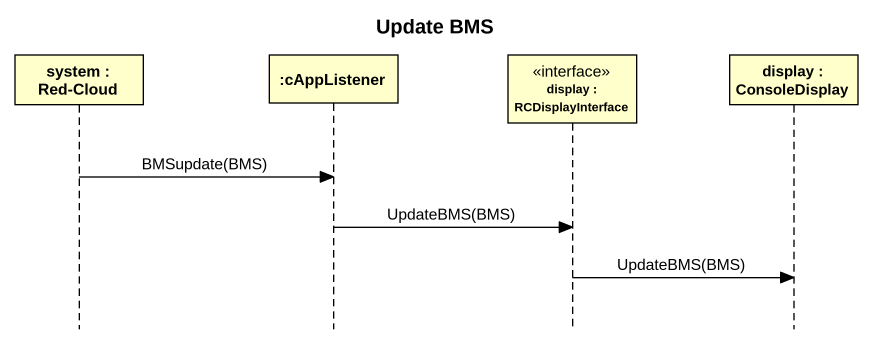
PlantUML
@startuml
title Update BMS
hide footbox
participant "system : Red-Cloud" as system
participant ":cAppListener" as cAppListener
participant "display : RCDisplayInterface" as display <<interface>>
participant "display : ConsoleDisplay" as display_2

system -> cAppListener : BMSupdate(BMS)
cAppListener -> display : UpdateBMS(BMS)
display -> display_2 : UpdateBMS(BMS)
@enduml
